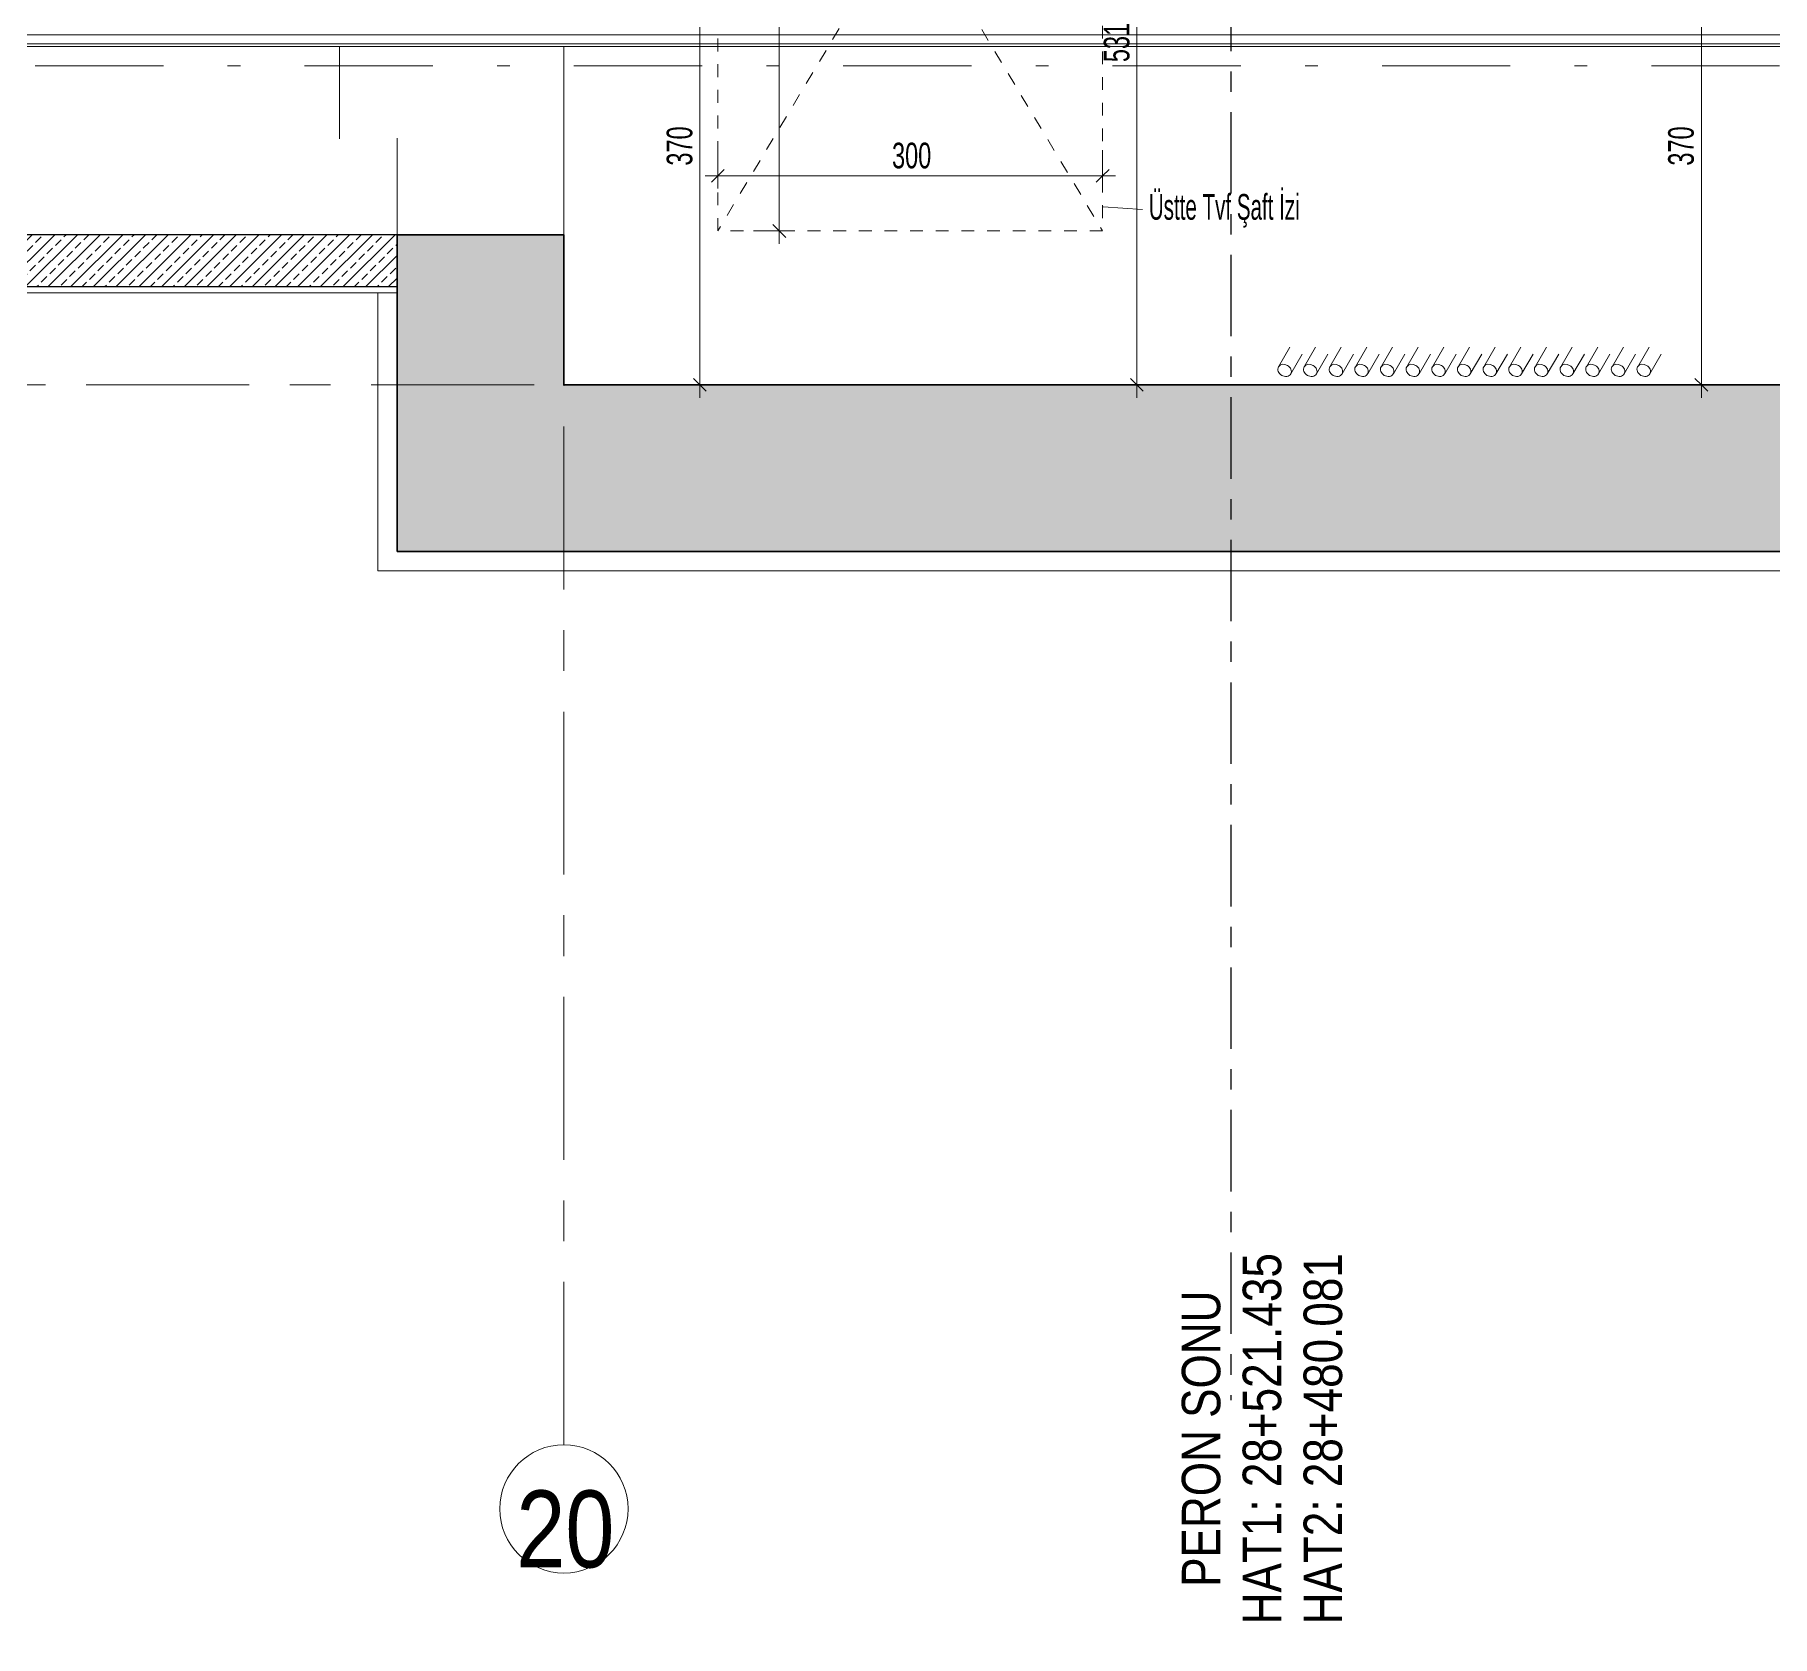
# Model space of a CAD drawing. Header units: metres. Extents: x 8 to 325, y -31 to 15.
# Drawn here: x 115.47 to 129.02, y -30.46 to -17.97 of the extents above; entities that cross this region are included whole.
import ezdxf

# ---------------------------------------------------------------- set-up
doc = ezdxf.new("R2010")
doc.units = ezdxf.units.M
for name, pattern in [('Dash', [0.6, 0.3, -0.3]), ('Dash dot', [2.1, 1, -0.5, 0.1, -0.5]), ('Dot 1_32_', [0.079375, 0, -0.079375]), ('Grid Line', [2.2225, 1.27, -0.3175, 0.3175, -0.3175]), ('Grid Line 1_4_', [1.11125, 0.635, -0.15875, 0.15875, -0.15875])]:
    doc.linetypes.add(name, pattern=pattern)
for name, color, linetype, lineweight in [('A-DETY', 7, 'Continuous', 9), ('A-DETY-AKS', 7, 'Continuous', 9), ('A-DETY-KESK', 7, 'Dash', 9), ('A-DETY-OLCU', 7, 'Continuous', 9), ('A-DETY-OLCU-100', 7, 'Continuous', 9), ('A-DETY-YAZI', 7, 'Continuous', 9), ('A-DUVR', 7, 'Continuous', 9), ('A-DUVR-TARM', 7, 'Continuous', 35), ('A-MODL', 7, 'Continuous', 9)]:
    doc.layers.add(name, color=color, linetype=linetype, lineweight=lineweight)
doc.layers.add('A-ÇZGI', color=7, linetype='Continuous', lineweight=9, true_color=0x00a600)
doc.styles.add('Arial Narrow_1', font='ARIALN.TTF', dxfattribs={"width": 0.7, "height": 0.2})
doc.styles.add('Arial Narrow_2', font='ARIALN.TTF', dxfattribs={"height": 0.3})
doc.styles.add('Arial Narrow_3', font='ARIALN.TTF', dxfattribs={"height": 0.6})
doc.styles.add('Arial Narrow_5', font='ARIALN.TTF', dxfattribs={"width": 0.8, "height": 0.2})
doc.dimstyles.new('TKFN_ARDI_Ölçü_1_100__İç_', dxfattribs={"dimscale": 0.3048, "dimtxt": 0.204686, "dimasz": 0.328084, "dimexe": 0.328084, "dimexo": 0.0625, "dimgap": 0, "dimtad": 1, "dimdec": 0, "dimlfac": 100, "dimdsep": 46, "dimtxsty": 'Arial Narrow_5', "dimblk1": 'OBLIQUE', "dimblk2": 'OBLIQUE', "dimsah": 1, "dimcen": 0.09, "dimdle": 0.328084, "dimadec": 8, "dimazin": 0, "dimtfac": 1, "dimtdec": 4, "dimtix": 1, "dimtmove": 0, "dimatfit": 3, "dimfxl": 0.656168, "dimfxlon": 1, "dimtvp": 1, "dimtolj": 1, "dimtzin": 0, "dimarcsym": 2})
doc.dimstyles.new('TKFN_ARDI_Ölçü_1_100__İç__3', dxfattribs={"dimscale": 0.3048, "dimtxt": 0.204686, "dimasz": 0.328084, "dimexe": 0.328084, "dimexo": 0.0625, "dimgap": 0, "dimtad": 1, "dimdec": 0, "dimlfac": 100, "dimdsep": 46, "dimtxsty": 'Arial Narrow_5', "dimblk1": 'OBLIQUE', "dimblk2": 'OBLIQUE', "dimsah": 1, "dimcen": 0.09, "dimdle": 0.328084, "dimadec": 8, "dimazin": 0, "dimtfac": 1, "dimtdec": 4, "dimtix": 1, "dimtmove": 0, "dimatfit": 3, "dimfxl": 0.656168, "dimfxlon": 1, "dimtvp": 1, "dimtolj": 1, "dimtzin": 0, "dimarcsym": 2})
pattern_1 = [(45, (0, 0), (-0.08845199, 0.08845199), []), (45, (0.08846, 0), (-0.08845199, 0.08845199), [0.06255, -0.03127])]

# ---------------------------------------------------------------- blocks, each defined once
blk = doc.blocks.new('IC-TKN-M7-S23-000-10-A1-32-K-T-6F-200_rvt-1-_1_13_4_13_ PERON KATI _FFL_')
at = {"layer": 'A-ÇZGI', "color": 8, "lineweight": 5, "true_color": 0x808080}
for p, q in [((-179.539, -20.405), (-179.628, -20.56)), ((-179.339, -20.405), (-179.428, -20.56)), ((-179.139, -20.405), (-179.228, -20.56)), ((-178.939, -20.405), (-179.028, -20.56)), ((-178.739, -20.405), (-178.828, -20.56)), ((-178.539, -20.405), (-178.628, -20.56)), ((-178.339, -20.405), (-178.428, -20.56)), ((-178.139, -20.405), (-178.228, -20.56)), ((-177.939, -20.405), (-178.028, -20.56)), ((-177.739, -20.405), (-177.828, -20.56)), ((-177.539, -20.405), (-177.628, -20.56)), ((-177.339, -20.405), (-177.428, -20.56)), ((-177.139, -20.405), (-177.228, -20.56)), ((-176.939, -20.405), (-177.028, -20.56)), ((-176.739, -20.405), (-176.828, -20.56)), ((-179.533, -20.615), (-179.444, -20.46)), ((-179.333, -20.615), (-179.244, -20.46)), ((-179.133, -20.615), (-179.044, -20.46)), ((-178.933, -20.615), (-178.844, -20.46)), ((-178.733, -20.615), (-178.644, -20.46)), ((-178.533, -20.615), (-178.444, -20.46)), ((-178.333, -20.615), (-178.244, -20.46)), ((-178.133, -20.615), (-178.044, -20.46)), ((-177.933, -20.615), (-177.844, -20.46)), ((-177.733, -20.615), (-177.644, -20.46)), ((-177.533, -20.615), (-177.444, -20.46)), ((-177.333, -20.615), (-177.244, -20.46)), ((-177.133, -20.615), (-177.044, -20.46)), ((-176.933, -20.615), (-176.844, -20.46)), ((-176.733, -20.615), (-176.644, -20.46))]:
    blk.add_line(p, q, dxfattribs=at)
for centre, start_param, end_param in [((-179.581, -20.587), 0, 1.570796), ((-179.581, -20.587), 4.712389, 6.283185), ((-179.581, -20.587), 3.141593, 4.712389), ((-179.381, -20.587), 0, 1.570796), ((-179.381, -20.587), 4.712389, 6.283185), ((-179.381, -20.587), 3.141593, 4.712389), ((-179.181, -20.587), 0, 1.570796), ((-179.181, -20.587), 4.712389, 6.283185), ((-179.181, -20.587), 3.141593, 4.712389), ((-178.981, -20.587), 0, 1.570796), ((-178.981, -20.587), 4.712389, 6.283185), ((-178.981, -20.587), 3.141593, 4.712389), ((-178.781, -20.587), 0, 1.570796), ((-178.781, -20.587), 4.712389, 6.283185), ((-178.781, -20.587), 3.141593, 4.712389), ((-178.581, -20.587), 0, 1.570796), ((-178.581, -20.587), 4.712389, 6.283185), ((-178.581, -20.587), 3.141593, 4.712389), ((-178.381, -20.587), 0, 1.570796), ((-178.381, -20.587), 4.712389, 6.283185), ((-178.381, -20.587), 3.141593, 4.712389), ((-178.181, -20.587), 0, 1.570796), ((-178.181, -20.587), 4.712389, 6.283185), ((-178.181, -20.587), 3.141593, 4.712389), ((-177.981, -20.587), 0, 1.570796), ((-177.981, -20.587), 4.712389, 6.283185), ((-177.981, -20.587), 3.141593, 4.712389), ((-177.781, -20.587), 0, 1.570796), ((-177.781, -20.587), 4.712389, 6.283185), ((-177.781, -20.587), 3.141593, 4.712389), ((-177.581, -20.587), 0, 1.570796), ((-177.581, -20.587), 4.712389, 6.283185), ((-177.581, -20.587), 3.141593, 4.712389), ((-177.381, -20.587), 0, 1.570796), ((-177.381, -20.587), 4.712389, 6.283185), ((-177.381, -20.587), 3.141593, 4.712389), ((-177.181, -20.587), 0, 1.570796), ((-177.181, -20.587), 4.712389, 6.283185), ((-177.181, -20.587), 3.141593, 4.712389), ((-176.981, -20.587), 0, 1.570796), ((-176.981, -20.587), 4.712389, 6.283185), ((-176.981, -20.587), 3.141593, 4.712389), ((-176.781, -20.587), 0, 1.570796), ((-176.781, -20.587), 4.712389, 6.283185), ((-176.781, -20.587), 3.141593, 4.712389), ((-179.581, -20.587), 1.570796, 3.141593), ((-179.381, -20.587), 1.570796, 3.141593), ((-179.181, -20.587), 1.570796, 3.141593), ((-178.981, -20.587), 1.570796, 3.141593), ((-178.781, -20.587), 1.570796, 3.141593), ((-178.581, -20.587), 1.570796, 3.141593), ((-178.381, -20.587), 1.570796, 3.141593), ((-178.181, -20.587), 1.570796, 3.141593), ((-177.981, -20.587), 1.570796, 3.141593), ((-177.781, -20.587), 1.570796, 3.141593), ((-177.581, -20.587), 1.570796, 3.141593), ((-177.381, -20.587), 1.570796, 3.141593), ((-177.181, -20.587), 1.570796, 3.141593), ((-176.981, -20.587), 1.570796, 3.141593), ((-176.781, -20.587), 1.570796, 3.141593)]:
    blk.add_ellipse(centre, major_axis=(-0.0476, 0.0275), ratio=0.819152, start_param=start_param, end_param=end_param, dxfattribs=at)
blk = doc.blocks.new('A TÜNELİ - A TÜNELİ-4331034-_1_13_4_13_ PERON KATI _FFL_')
at = {"layer": 'A-MODL', "true_color": 0x787878}
h = blk.add_hatch(dxfattribs=at)
h.set_pattern_fill('FP_112', color=8, style=0, pattern_type=2)
h.set_pattern_definition(pattern_1)
h.paths.add_polyline_path([(-195.3, -19.934), (-186.5, -19.934), (-186.5, -19.53), (-195.3, -19.53), (-195.3, -19.72)])
h.paths.add_polyline_path([(-186.65, -14.27), (-186.5, -14.27), (-186.5, -13.866), (-195.3, -13.866), (-195.3, -14.27), (-187.09, -14.27)])
at = {"layer": 'A-MODL', "color": 8, "true_color": 0x808080}
for p, q in [((-186.5, -13.818), (-195.3, -13.818)), ((-195.3, -13.818), (-195.3, -13.866)), ((-195.3, -14.274), (-195.3, -14.269)), ((-195.3, -19.531), (-195.3, -18.781)), ((-186.5, -18.776), (-186.5, -19.531)), ((-195.3, -19.934), (-195.3, -19.982)), ((-195.3, -19.982), (-186.5, -19.982))]:
    blk.add_line(p, q, dxfattribs=at)
at = {"layer": 'A-MODL', "lineweight": 25}
for p, q in [((-195.3, -13.866), (-195.3, -14.27)), ((-186.5, -13.866), (-195.3, -13.866)), ((-186.5, -14.27), (-186.5, -13.866)), ((-195.3, -14.27), (-186.5, -14.27)), ((-195.3, -19.53), (-195.3, -19.934)), ((-186.5, -19.53), (-195.3, -19.53)), ((-186.5, -19.934), (-186.5, -19.53)), ((-195.3, -19.934), (-186.5, -19.934))]:
    blk.add_line(p, q, dxfattribs=at)
blk = doc.blocks.new('IC-TKN-M7-S23-000-10-A1-32-K-T-6C-200_rvt-1-_1_13_4_13_ PERON KATI _FFL_')
at = {"layer": 'A-DUVR-TARM', "lineweight": 9, "true_color": 0x787878}
h = blk.add_hatch(dxfattribs=at)
h.set_pattern_fill('FP_112', color=8, style=0, pattern_type=2)
h.set_pattern_definition(pattern_1)
h.paths.add_polyline_path([(-185.2, -22), (-185.2, -19.53), (-186.5, -19.53), (-186.5, -22), (-186.344, -22)])
h.paths.add_polyline_path([(-186.5, -14.27), (-185.2, -14.27), (-185.2, -2.73), (-186.5, -2.73), (-186.5, -14.108)])
h.paths.add_polyline_path([(-185.673, 2.53), (-185.2, 2.53), (-185.2, 5), (-186.5, 5), (-186.5, 2.53), (-186.227, 2.53)])
h = blk.add_hatch(dxfattribs=at)
h.set_pattern_fill('FP_112', color=8, style=0, pattern_type=2)
h.set_pattern_definition(pattern_1)
h.paths.add_polyline_path([(-164.65, -22), (-125.85, -22), (-125.85, -20.7), (-185.2, -20.7), (-185.2, -22), (-175.748, -22)])
at = {"layer": 'A-DUVR'}
for p, q in [((-186.5, -19.531), (-186.5, -18.776)), ((-185.2, -18.781), (-185.2, -19.531))]:
    blk.add_line(p, q, dxfattribs=at)
at = {"layer": 'A-DUVR', "lineweight": 35}
for p, q in [((-185.2, -19.53), (-186.5, -19.53)), ((-186.5, -19.53), (-186.5, -22)), ((-185.2, -20.7), (-185.2, -19.53)), ((-125.85, -20.7), (-185.2, -20.7)), ((-186.5, -22), (-185.2, -22)), ((-185.2, -22), (-125.85, -22))]:
    blk.add_line(p, q, dxfattribs=at)
at = {"layer": 'A-ÇZGI', "color": 7}
for p, q in [((-186.65, -19.981), (-186.65, -22.15)), ((-186.65, -22.15), (-125.751, -22.15))]:
    blk.add_line(p, q, dxfattribs=at)
at = {"layer": 'A-MODL', "color": 8, "lineweight": 9, "true_color": 0x808080}
blk.add_blockref('A TÜNELİ - A TÜNELİ-4331034-_1_13_4_13_ PERON KATI _FFL_', (0, 0), dxfattribs=at)
blk = doc.blocks.new('D1030_70_Ray - Ray-3446562-_1_13_4_13_ PERON KATI _FFL_')
at = {"layer": 'A-ÇZGI', "color": 8, "true_color": 0x808080}
for p, q in [((-195.3, -17.971), (14.4, -17.971)), ((-195.3, -18.041), (14.4, -18.041)), ((-195.3, -18.061), (14.4, -18.061)), ((-186.95, -18.164), (-186.95, -18.061)), ((-185.2, -18.061), (-185.2, -18.164)), ((-186.95, -18.164), (-186.95, -18.781)), ((-185.2, -18.781), (-185.2, -18.164))]:
    blk.add_line(p, q, dxfattribs=at)
blk = doc.blocks.new('Şaft Boşluğu Sembolü2 - Şaft Boşluğu Sembolü-V142-_1_13_4_13_ PERON KATI _FFL_')
at = {"layer": 'A-DETY', "linetype": 'Dot 1_32_'}
for p, q in [((-0.66, 0.507), (2.34, -4.493)), ((-0.66, 0.507), (2.34, 0.507)), ((-0.66, -4.493), (-0.66, 0.507)), ((2.34, 0.507), (0.398, -2.731)), ((2.34, 0.507), (2.34, -4.493)), ((0.39, -2.743), (-0.66, -4.493)), ((2.34, -4.493), (-0.66, -4.493))]:
    blk.add_line(p, q, dxfattribs=at)
blk = doc.blocks.new('Grid - Aks Sembolü-236857-_1_13_4_13_ PERON KATI _FFL_')
at = {"layer": 'A-DETY-AKS'}
blk.add_circle((0, 0), 0.005, dxfattribs=at)
blk = doc.blocks.new('DIMBLOCK44-_1_13_4_13_ PERON KATI _FFL_')
at = {"layer": 'A-DETY-OLCU-100', "transparency": 16777216}
for p, q in [((128.463, -17), (128.363, -17)), ((128.463, -17), (128.413, -16.95)), ((128.463, -17), (128.463, -20.8)), ((128.463, -17), (128.513, -17.05)), ((128.463, -17), (128.663, -17)), ((128.463, -20.7), (128.363, -20.7)), ((128.463, -20.7), (128.413, -20.65)), ((128.463, -20.7), (128.513, -20.75)), ((128.463, -20.7), (128.663, -20.7))]:
    blk.add_line(p, q, dxfattribs=at)
at = {"layer": 'A-DETY-OLCU-100', "color": 0, "transparency": 16777216, "insert": (128.204, -18.991), "char_height": 0.2, "width": 0.33919, "attachment_point": 1, "rotation": 90, "line_spacing_factor": 0.974696, "style": 'Arial Narrow_5'}
blk.add_mtext('370', dxfattribs=at)
blk = doc.blocks.new('_Oblique')
at = {"color": 0, "linetype": 'ByBlock', "lineweight": -2}
blk.add_line((-0.5, -0.5), (0.5, 0.5), dxfattribs=at)
blk = doc.blocks.new('DIMBLOCK419-_1_13_4_13_ PERON KATI _FFL_')
at = {"layer": 'A-DETY-OLCU-100', "transparency": 16777216}
for p, q in [((120.655, -17), (120.555, -17)), ((120.655, -17), (120.605, -16.95)), ((120.655, -17), (120.655, -20.8)), ((120.655, -17), (120.705, -17.05)), ((120.655, -17), (120.855, -17)), ((120.655, -20.7), (120.555, -20.7)), ((120.655, -20.7), (120.605, -20.65)), ((120.655, -20.7), (120.705, -20.75)), ((120.655, -20.7), (120.855, -20.7))]:
    blk.add_line(p, q, dxfattribs=at)
at = {"layer": 'A-DETY-OLCU-100', "color": 0, "transparency": 16777216, "insert": (120.396, -18.991), "char_height": 0.2, "width": 0.33919, "attachment_point": 1, "rotation": 90, "line_spacing_factor": 0.974696, "style": 'Arial Narrow_5'}
blk.add_mtext('370', dxfattribs=at)
blk = doc.blocks.new('DIMBLOCK492-_1_13_4_13_ PERON KATI _FFL_')
at = {"layer": 'A-DETY-OLCU-100', "transparency": 16777216}
for p, q in [((124.062, -15.385), (123.862, -15.385)), ((124.062, -15.385), (124.012, -15.335)), ((124.062, -20.8), (124.062, -15.385)), ((124.062, -15.385), (124.112, -15.435)), ((124.062, -15.385), (124.162, -15.385)), ((124.062, -20.7), (123.862, -20.7)), ((124.062, -20.7), (124.012, -20.65)), ((124.062, -20.7), (124.112, -20.75)), ((124.062, -20.7), (124.162, -20.7))]:
    blk.add_line(p, q, dxfattribs=at)
at = {"layer": 'A-DETY-OLCU-100', "color": 0, "transparency": 16777216, "insert": (123.804, -18.184), "char_height": 0.2, "width": 0.33919, "attachment_point": 1, "rotation": 90, "line_spacing_factor": 0.974696, "style": 'Arial Narrow_5'}
blk.add_mtext('531', dxfattribs=at)
blk = doc.blocks.new('DIMBLOCK515-_1_13_4_13_ PERON KATI _FFL_')
at = {"layer": 'A-DETY-OLCU-100', "transparency": 16777216}
for p, q in [((120.795, -19.07), (120.795, -18.87)), ((123.795, -19.07), (123.795, -18.87)), ((120.695, -19.07), (123.895, -19.07)), ((120.795, -19.07), (120.745, -19.12)), ((120.795, -19.07), (120.845, -19.02)), ((120.795, -19.07), (120.795, -19.17)), ((123.795, -19.07), (123.745, -19.12)), ((123.795, -19.07), (123.845, -19.02)), ((123.795, -19.07), (123.795, -19.17))]:
    blk.add_line(p, q, dxfattribs=at)
at = {"layer": 'A-DETY-OLCU-100', "color": 0, "transparency": 16777216, "insert": (122.153, -18.812), "char_height": 0.2, "width": 0.33919, "attachment_point": 1, "line_spacing_factor": 0.974696, "style": 'Arial Narrow_5'}
blk.add_mtext('300', dxfattribs=at)
blk = doc.blocks.new('DIMBLOCK516-_1_13_4_13_ PERON KATI _FFL_')
at = {"layer": 'A-DETY-OLCU-100', "transparency": 16777216}
for p, q in [((121.274, -14.5), (121.224, -14.45)), ((121.274, -19.6), (121.274, -14.4)), ((121.274, -14.5), (121.074, -14.5)), ((121.274, -14.5), (121.324, -14.55)), ((121.274, -14.5), (121.374, -14.5)), ((121.274, -19.5), (121.074, -19.5)), ((121.274, -19.5), (121.224, -19.45)), ((121.274, -19.5), (121.324, -19.55)), ((121.274, -19.5), (121.374, -19.5))]:
    blk.add_line(p, q, dxfattribs=at)
at = {"layer": 'A-DETY-OLCU-100', "color": 0, "transparency": 16777216, "insert": (121.016, -17.141), "char_height": 0.2, "width": 0.33919, "attachment_point": 1, "rotation": 90, "line_spacing_factor": 0.974696, "style": 'Arial Narrow_5'}
blk.add_mtext('500', dxfattribs=at)

msp = doc.modelspace()

# ---------------------------------------------------------------- linework, layer by layer
at = {"layer": 'A-DETY-AKS', "linetype": 'Grid Line'}
for p, q in [((119.5947, -28.9632), (119.5947, 13.6518)), ((323.8329, -20.7), (109.008, -20.7))]:
    msp.add_line(p, q, dxfattribs=at)
at = {"layer": 'A-DETY-KESK', "linetype": 'Dash dot'}
msp.add_line((160.5732, -18.2118), (108.9996, -18.2118), dxfattribs=at)
at = {"layer": 'A-DETY-YAZI'}
msp.add_line((123.7993, -19.3128), (124.1051, -19.3327), dxfattribs=at)

# ---------------------------------------------------------------- block references
at = {"lineweight": 5}
for name in ['IC-TKN-M7-S23-000-10-A1-32-K-T-6C-200_rvt-1-_1_13_4_13_ PERON KATI _FFL_', 'IC-TKN-M7-S23-000-10-A1-32-K-T-6F-200_rvt-1-_1_13_4_13_ PERON KATI _FFL_']:
    msp.add_blockref(name, (304.7947, 0), dxfattribs=at)
at = {"layer": 'A-DETY'}
msp.add_blockref('Şaft Boşluğu Sembolü2 - Şaft Boşluğu Sembolü-V142-_1_13_4_13_ PERON KATI _FFL_', (121.4543, -15.0072), dxfattribs=at)
at = {"layer": 'A-DETY-AKS', "xscale": 99.99999999999993, "yscale": 99.99999999999993, "zscale": 99.99999999999993}
msp.add_blockref('Grid - Aks Sembolü-236857-_1_13_4_13_ PERON KATI _FFL_', (119.5947, -29.4632), dxfattribs=at)
at = {"layer": 'A-ÇZGI', "color": 8, "true_color": 0x808080}
msp.add_blockref('D1030_70_Ray - Ray-3446562-_1_13_4_13_ PERON KATI _FFL_', (304.7947, 0), dxfattribs=at)

# ---------------------------------------------------------------- texts
at = {"layer": 'A-DETY-AKS', "insert": (124.4124, -28.9162), "char_height": 0.3, "width": 2.93, "attachment_point": 2, "rotation": 90, "line_spacing_factor": 0.949189, "style": 'Arial Narrow_2', "bg_fill": 3, "box_fill_scale": 1.25, "bg_fill_color": 256, "bg_fill_true_color": 13158600, "bg_fill_transparency": 0}
msp.add_mtext('\\pxqc,t4,8,12,16,20,24,28,32,36,40,44,48,52,56,60,64,68,72,76,80,84,88,92,96,100,104,108,112,116,120,124,128;{PERON SONU\\PHAT1: 28+521.435\\PHAT2: 28+480.081}', dxfattribs=at)
at = {"layer": 'A-DETY-AKS', "insert": (119.6061, -29.6242), "char_height": 0.6, "width": 0.774, "attachment_point": 5, "line_spacing_factor": 0.949189, "style": 'Arial Narrow_3'}
msp.add_mtext('\\pxqc,t2.11667,4.23333,6.35,8.46667,10.58333,12.7,14.81667,16.93333,19.05,21.16667,23.28333,25.4,27.51667,29.63333,31.75,33.86667,35.98333,38.1,40.21667,42.33333,44.45,46.56667,48.68333,50.8,52.91667,55.03333,57.15,59.26667,61.38333,63.5,65.61667,67.73333;{20}', dxfattribs=at)
at = {"layer": 'A-DETY-YAZI', "insert": (124.1551, -19.2125), "char_height": 0.2, "width": 1.234422, "attachment_point": 1, "line_spacing_factor": 0.949189, "style": 'Arial Narrow_1'}
msp.add_mtext('\\pt0.14,0.28,0.42,0.56,0.7,0.84,0.98,1.12,1.26,1.4,1.54,1.68,1.82,1.96,2.1,2.24,2.38,2.52,2.66,2.8,2.94,3.08,3.22,3.36,3.5,3.64,3.78,3.92,4.06,4.2,4.34,4.48;Üstte Tvf Şaft İzi', dxfattribs=at)

# ---------------------------------------------------------------- dimensions: what is measured, and where the dimension line sits
at = {"layer": 'A-DETY-OLCU'}
for base, p1, p2, dimstyle, override, picture, middle in [((121.2742, -14.5), (121.0742, -19.5), (121.0742, -14.5), 'TKFN_ARDI_Ölçü_1_100__İç__3', {"dimpost": '<>', "dimfxl": 5}, 'DIMBLOCK516-_1_13_4_13_ PERON KATI _FFL_', (121.1721, -17)), ((124.06201, -15.385), (123.86201, -20.69996), (123.86201, -15.385), 'TKFN_ARDI_Ölçü_1_100__İç__3', {"dimpost": '<>', "dimfxl": 5.314958}, 'DIMBLOCK492-_1_13_4_13_ PERON KATI _FFL_', (123.95989, -18.04248)), ((120.6548, -20.7), (120.8548, -17), (120.8548, -20.7), 'TKFN_ARDI_Ölçü_1_100__İç__3', {"dimpost": '<>', "dimfxl": 3.7}, 'DIMBLOCK419-_1_13_4_13_ PERON KATI _FFL_', (120.5527, -18.85)), ((128.4626, -20.7), (128.6626, -17), (128.6626, -20.7), 'TKFN_ARDI_Ölçü_1_100__İç_', {"dimpost": '<>', "dimfxl": 3.7}, 'DIMBLOCK44-_1_13_4_13_ PERON KATI _FFL_', (128.3605, -18.85))]:
    dim = msp.add_linear_dim(base=base, p1=p1, p2=p2, angle=90, dimstyle=dimstyle, override=override, dxfattribs=at)
    dim.commit()
    dim.dimension.update_dxf_attribs({"geometry": picture, "text_midpoint": middle})
dim = msp.add_linear_dim(base=(123.7947, -19.0703), p1=(120.7947, -18.8703), p2=(123.7947, -18.8703), dimstyle='TKFN_ARDI_Ölçü_1_100__İç__3', override={"dimpost": '<>', "dimfxl": 3}, dxfattribs=at)
dim.commit()
dim.dimension.update_dxf_attribs({"geometry": 'DIMBLOCK515-_1_13_4_13_ PERON KATI _FFL_', "text_midpoint": (122.2947, -18.9682)})

# ---------------------------------------------------------------- next in the draw order: linework, layer by layer
at = {"layer": 'A-DETY-AKS', "color": 1, "linetype": 'Grid Line 1_4_', "lineweight": 25, "true_color": 0xff0000}
msp.add_line((124.7947, 13.6518), (124.7947, -28.6158), dxfattribs=at)

doc.saveas('drawing.dxf')
